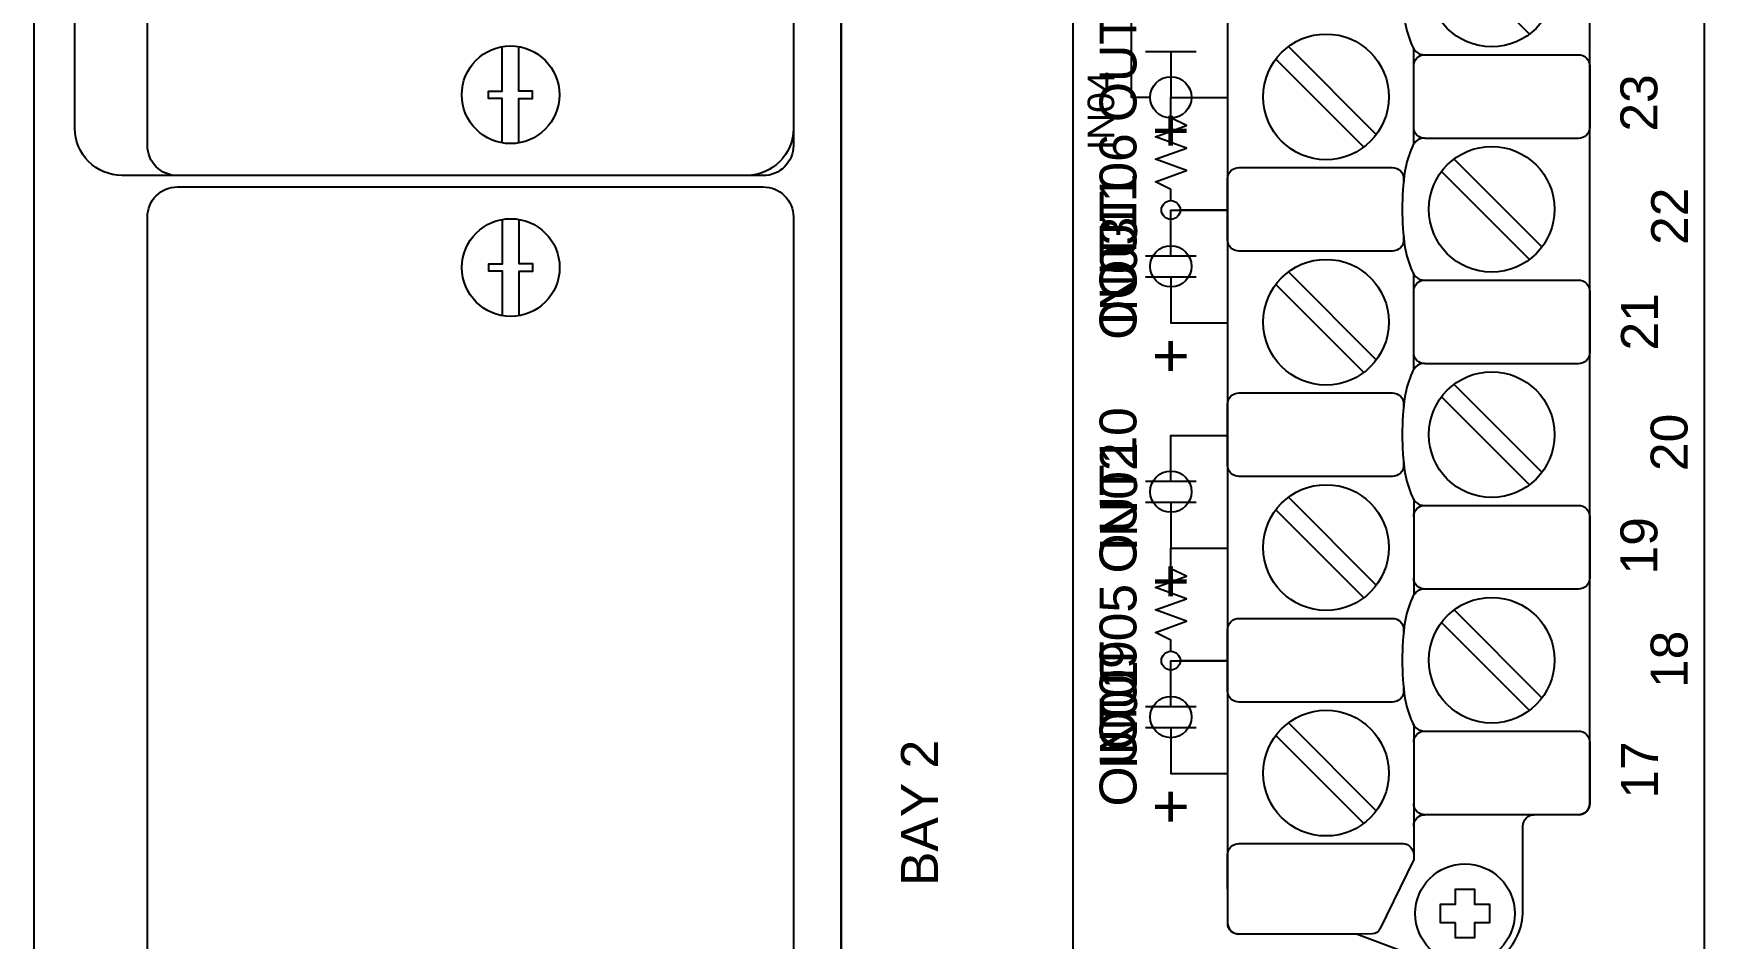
# Model space of a CAD drawing. Extents: x 1 to 47.7, y 0.3 to 34.2.
# Drawn here: x 31.395 to 35.879, y 9.259 to 11.668 of the extents above; entities that cross this region are included whole.
import ezdxf

# ---------------------------------------------------------------- set-up
doc = ezdxf.new("R2010")
doc.units = 0
doc.header["$MEASUREMENT"] = 0
for name, color, linetype in [('2_1__6___4__10-100BASE-T_C', 7, 'CONTINUOUS'), ('2_2__7___4__100BASE-FX_CON', 7, 'CONTINUOUS'), ('2_3__8___2__10-100BASE-T__', 7, 'CONTINUOUS'), ('2_4__9___2__100-1000BASE__', 7, 'CONTINUOUS'), ('4_1__2___8__OPTOISO_IND_LS', 7, 'CONTINUOUS'), ('4_2__7___8__OPTOISO_IND_LS', 7, 'CONTINUOUS'), ('4_3__4___24__OPTOISO_LS_IN', 7, 'CONTINUOUS'), ('4_4__D___24__OPTOISO_LS_IN', 7, 'CONTINUOUS'), ('4_5__8___8__OPTOISO_IND_LS', 7, 'CONTINUOUS'), ('6_0______DWG_', 7, 'CONTINUOUS')]:
    doc.layers.add(name, color=color, linetype=linetype)
doc.styles.add('ARIAL', font='arial.ttf')

msp = doc.modelspace()

# ---------------------------------------------------------------- linework, layer by layer
at = {"layer": '2_1__6___4__10-100BASE-T_C'}
msp.add_lwpolyline([(31.6982, 11.3698), (31.6982, 15.8598, -0.414214), (31.7782, 15.9398), (33.3382, 15.9398, -0.414214), (33.4182, 15.8598), (33.4182, 11.3698, -0.414214), (33.3382, 11.2898), (31.7782, 11.2898, -0.414214)], format="xyb", close=True, dxfattribs=at)
for points in [[(32.6431, 11.3769), (32.6431, 11.4955), (32.6068, 11.4955), (32.6068, 11.5145), (32.6431, 11.5145), (32.6431, 11.6331)], [(32.6874, 11.3769), (32.6874, 11.4955), (32.7238, 11.4955), (32.7238, 11.5145), (32.6874, 11.5145), (32.6874, 11.6331)]]:
    msp.add_lwpolyline(points, dxfattribs=at)
msp.add_circle((32.6653, 11.505), 0.13, dxfattribs=at)
at = {"layer": '2_2__7___4__100BASE-FX_CON'}
msp.add_lwpolyline([(31.6982, 11.3698), (31.6982, 15.8598, -0.414214), (31.7782, 15.9398), (33.3382, 15.9398, -0.414214), (33.4182, 15.8598), (33.4182, 11.3698, -0.414214), (33.3382, 11.2898), (31.7782, 11.2898, -0.414214)], format="xyb", close=True, dxfattribs=at)
for points in [[(32.6431, 11.3769), (32.6431, 11.4955), (32.6068, 11.4955), (32.6068, 11.5145), (32.6431, 11.5145), (32.6431, 11.6331)], [(32.6874, 11.3769), (32.6874, 11.4955), (32.7238, 11.4955), (32.7238, 11.5145), (32.6874, 11.5145), (32.6874, 11.6331)]]:
    msp.add_lwpolyline(points, dxfattribs=at)
msp.add_circle((32.6653, 11.505), 0.13, dxfattribs=at)
at = {"layer": '2_3__8___2__10-100BASE-T__'}
msp.add_lwpolyline([(31.6982, 11.3698), (31.6982, 15.8598, -0.414214), (31.7782, 15.9398), (33.3382, 15.9398, -0.414214), (33.4182, 15.8598), (33.4182, 11.3698, -0.414214), (33.3382, 11.2898), (31.7782, 11.2898, -0.414214)], format="xyb", close=True, dxfattribs=at)
for points in [[(32.6431, 11.3769), (32.6431, 11.4955), (32.6068, 11.4955), (32.6068, 11.5145), (32.6431, 11.5145), (32.6431, 11.6331)], [(32.6874, 11.3769), (32.6874, 11.4955), (32.7238, 11.4955), (32.7238, 11.5145), (32.6874, 11.5145), (32.6874, 11.6331)]]:
    msp.add_lwpolyline(points, dxfattribs=at)
msp.add_circle((32.6653, 11.505), 0.13, dxfattribs=at)
at = {"layer": '2_4__9___2__100-1000BASE__'}
msp.add_lwpolyline([(31.505, 11.4153), (31.505, 15.8147, -0.414444), (31.6298, 15.9396), (33.2942, 15.9396, -0.413495), (33.4188, 15.8144), (33.4188, 11.4156, -0.413496), (33.2942, 11.2905), (31.6298, 11.2905, -0.414444)], format="xyb", close=True, dxfattribs=at)
for points in [[(32.6431, 11.3769), (32.6431, 11.4955), (32.6068, 11.4955), (32.6068, 11.5145), (32.6431, 11.5145), (32.6431, 11.6331)], [(32.6874, 11.3769), (32.6874, 11.4955), (32.7238, 11.4955), (32.7238, 11.5145), (32.6874, 11.5145), (32.6874, 11.6331)]]:
    msp.add_lwpolyline(points, dxfattribs=at)
msp.add_circle((32.6653, 11.505), 0.13, dxfattribs=at)
at = {"layer": '4_1__2___8__OPTOISO_IND_LS'}
for points in [[(34.356, 11.6203), (34.491, 11.6203)], [(34.4235, 11.6203), (34.4235, 11.4982), (34.5747, 11.4982)], [(34.4235, 11.076), (34.4235, 11.1982), (34.5747, 11.1982)], [(34.356, 11.076), (34.491, 11.076)], [(34.356, 11.0203), (34.491, 11.0203)], [(34.4235, 11.0203), (34.4235, 10.8982), (34.5747, 10.8982)], [(34.4235, 10.476), (34.4235, 10.5982), (34.5747, 10.5982)], [(34.356, 10.476), (34.491, 10.476)], [(34.356, 10.4203), (34.491, 10.4203)], [(34.4235, 10.4203), (34.4235, 10.2982), (34.5747, 10.2982)], [(34.4235, 9.876), (34.4235, 9.9982), (34.5747, 9.9982)], [(34.356, 9.876), (34.491, 9.876)], [(34.356, 9.8203), (34.491, 9.8203)], [(34.4235, 9.8203), (34.4235, 9.6982), (34.5747, 9.6982)]]:
    msp.add_lwpolyline(points, dxfattribs=at)
at = {"layer": '4_2__7___8__OPTOISO_IND_LS'}
for points in [[(34.356, 11.6203), (34.491, 11.6203)], [(34.4235, 11.6203), (34.4235, 11.4982), (34.5747, 11.4982)], [(34.4235, 11.076), (34.4235, 11.1982), (34.5747, 11.1982)], [(34.356, 11.076), (34.491, 11.076)], [(34.356, 11.0203), (34.491, 11.0203)], [(34.4235, 11.0203), (34.4235, 10.8982), (34.5747, 10.8982)], [(34.4235, 10.476), (34.4235, 10.5982), (34.5747, 10.5982)], [(34.356, 10.476), (34.491, 10.476)], [(34.356, 10.4203), (34.491, 10.4203)], [(34.4235, 10.4203), (34.4235, 10.2982), (34.5747, 10.2982)], [(34.4235, 9.876), (34.4235, 9.9982), (34.5747, 9.9982)], [(34.356, 9.876), (34.491, 9.876)], [(34.356, 9.8203), (34.491, 9.8203)], [(34.4235, 9.8203), (34.4235, 9.6982), (34.5747, 9.6982)]]:
    msp.add_lwpolyline(points, dxfattribs=at)
at = {"layer": '4_3__4___24__OPTOISO_LS_IN'}
for points in [[(34.3685, 11.4982), (34.3186, 11.4982), (34.3186, 11.7732)], [(34.4785, 11.4982), (34.5747, 11.4982)], [(34.4235, 11.1032), (34.4235, 11.1982), (34.5747, 11.1982)], [(34.4235, 10.9932), (34.4235, 10.8982), (34.5747, 10.8982)], [(34.4235, 10.5032), (34.4235, 10.5982), (34.5747, 10.5982)], [(34.4235, 10.3932), (34.4235, 10.2982), (34.5747, 10.2982)], [(34.4235, 9.9032), (34.4235, 9.9982), (34.5747, 9.9982)], [(34.4235, 9.7932), (34.4235, 9.6982), (34.5747, 9.6982)]]:
    msp.add_lwpolyline(points, dxfattribs=at)
for centre in [(34.4235, 11.4982), (34.4235, 11.0482), (34.4235, 10.4482), (34.4235, 9.8482)]:
    msp.add_circle(centre, 0.055, dxfattribs=at)
at = {"layer": '4_4__D___24__OPTOISO_LS_IN'}
for points in [[(34.3685, 11.4982), (34.3186, 11.4982), (34.3186, 11.7732)], [(34.4785, 11.4982), (34.5747, 11.4982)], [(34.4235, 11.1032), (34.4235, 11.1982), (34.5747, 11.1982)], [(34.4235, 10.9932), (34.4235, 10.8982), (34.5747, 10.8982)], [(34.4235, 10.5032), (34.4235, 10.5982), (34.5747, 10.5982)], [(34.4235, 10.3932), (34.4235, 10.2982), (34.5747, 10.2982)], [(34.4235, 9.9032), (34.4235, 9.9982), (34.5747, 9.9982)], [(34.4235, 9.7932), (34.4235, 9.6982), (34.5747, 9.6982)]]:
    msp.add_lwpolyline(points, dxfattribs=at)
for centre in [(34.4235, 11.4982), (34.4235, 11.0482), (34.4235, 10.4482), (34.4235, 9.8482)]:
    msp.add_circle(centre, 0.055, dxfattribs=at)
at = {"layer": '4_5__8___8__OPTOISO_IND_LS'}
for points in [[(34.4235, 11.2232), (34.4235, 11.2531), (34.3823, 11.2732), (34.4648, 11.3032), (34.3823, 11.3332), (34.4648, 11.3632), (34.3823, 11.3932), (34.4648, 11.4232), (34.4235, 11.4432), (34.4235, 11.4982), (34.5747, 11.4982)], [(34.4235, 11.076), (34.4235, 11.1732)], [(34.5747, 11.1982), (34.4485, 11.1982)], [(34.3635, 11.076), (34.4835, 11.076)], [(34.3635, 11.0204), (34.4835, 11.0204)], [(34.4235, 11.0204), (34.4235, 10.8982), (34.5747, 10.8982)], [(34.4235, 10.0232), (34.4235, 10.0531), (34.3823, 10.0731), (34.4648, 10.1031), (34.3823, 10.1332), (34.4648, 10.1632), (34.3823, 10.1932), (34.4648, 10.2232), (34.4235, 10.2432), (34.4235, 10.2982), (34.5747, 10.2982)], [(34.5747, 9.9982), (34.4485, 9.9982)], [(34.4235, 9.876), (34.4235, 9.9732)], [(34.3635, 9.876), (34.4835, 9.876)], [(34.3635, 9.8203), (34.4835, 9.8203)], [(34.4235, 9.8203), (34.4235, 9.6982), (34.5747, 9.6982)]]:
    msp.add_lwpolyline(points, dxfattribs=at)
for centre in [(34.4235, 11.1982), (34.4235, 9.9982)]:
    msp.add_circle(centre, 0.025, dxfattribs=at)
at = {"layer": '6_0______DWG_'}
for points in [[(31.3953, 20.465), (31.3953, 3.435, 0.414214), (31.5053, 3.325), (33.4353, 3.325, 0.414214), (33.5453, 3.435), (33.5453, 20.465, 0.414214), (33.4353, 20.575), (31.5053, 20.575, 0.414214), (31.3953, 20.465)], [(35.5088, 9.588, 0.414213), (35.5388, 9.618), (35.5389, 14.5998, 0.414214), (35.5089, 14.6298), (35.1959, 14.6298), (34.9511, 14.7207, 0.480048), (34.7529, 14.5757), (34.7529, 14.3415, -0.414214), (34.7229, 14.3115), (34.6047, 14.3115, 0.414212), (34.5747, 14.2815), (34.5747, 14.2815), (34.5747, 9.3004, 0.414215), (34.6047, 9.2704), (34.9175, 9.2705), (35.1623, 9.1796, 0.47859), (35.3608, 9.3246), (35.3608, 9.558, -0.414214), (35.3908, 9.588)], [(35.1001, 11.9895, 0.191033), (35.0762, 11.981, 0.081668), (35.066, 11.9654, 0.0591), (35.0467, 11.9017, 0.034646), (35.0396, 11.8002, 0.03436), (35.0467, 11.6995, 0.0591), (35.066, 11.6357, 0.081668), (35.0762, 11.6201, 0.191033), (35.1001, 11.6116)], [(35.0701, 11.5816, -0.414214), (35.1001, 11.6116), (35.5088, 11.6116, -0.414214), (35.5388, 11.5816), (35.5388, 11.4188, -0.414214), (35.5088, 11.3888), (35.1001, 11.3888, -0.414214), (35.0701, 11.4188)], [(35.1001, 11.3895, 0.191033), (35.0762, 11.381, 0.081668), (35.066, 11.3654, 0.0591), (35.0467, 11.3017, 0.034646), (35.0396, 11.2001, 0.03436), (35.0467, 11.0995, 0.0591), (35.066, 11.0357, 0.081668), (35.0762, 11.0201, 0.191033), (35.1001, 11.0116)], [(35.0434, 11.1265), (35.0434, 11.1186, -0.414214), (35.0134, 11.0886), (34.6047, 11.0886, -0.414214), (34.5747, 11.1186), (34.5747, 11.2814, -0.414214), (34.6047, 11.3114), (35.0134, 11.3114, -0.414214), (35.0434, 11.2814), (35.0434, 11.2746)], [(35.0701, 10.9816, -0.414214), (35.1001, 11.0116), (35.5088, 11.0116, -0.414214), (35.5388, 10.9816), (35.5388, 10.8187, -0.414214), (35.5088, 10.7887), (35.1001, 10.7887, -0.414214), (35.0701, 10.8187)], [(35.1001, 10.7895, 0.191033), (35.0762, 10.781, 0.081668), (35.066, 10.7654, 0.0591), (35.0467, 10.7017, 0.034646), (35.0396, 10.6001, 0.03436), (35.0467, 10.4994, 0.0591), (35.066, 10.4357, 0.081668), (35.0762, 10.4201, 0.191033), (35.1001, 10.4116)], [(35.0434, 10.5265), (35.0434, 10.5186, -0.414214), (35.0134, 10.4886), (34.6047, 10.4886, -0.414214), (34.5747, 10.5186), (34.5747, 10.6814, -0.414214), (34.6047, 10.7114), (35.0134, 10.7114, -0.414214), (35.0434, 10.6814), (35.0434, 10.6746)], [(35.0701, 10.3816, -0.414214), (35.1001, 10.4116), (35.5088, 10.4116, -0.414214), (35.5388, 10.3816), (35.5388, 10.2187, -0.414214), (35.5088, 10.1887), (35.1001, 10.1887, -0.414214), (35.0701, 10.2187)], [(35.1001, 10.1887, 0.191033), (35.0762, 10.1802, 0.081668), (35.066, 10.1646, 0.0591), (35.0467, 10.1009, 0.034646), (35.0396, 9.9994, 0.03436), (35.0467, 9.8987, 0.0591), (35.066, 9.835, 0.081668), (35.0762, 9.8193, 0.191033), (35.1001, 9.8108)], [(35.0434, 9.9257), (35.0434, 9.9178, -0.414214), (35.0134, 9.8878), (34.6047, 9.8878, -0.414214), (34.5747, 9.9178), (34.5747, 10.0807, -0.414214), (34.6047, 10.1107), (35.0134, 10.1107, -0.414214), (35.0434, 10.0807), (35.0434, 10.0739)], [(35.0701, 9.8273), (35.0701, 9.4692), (34.9803, 9.2833, -0.241986), (34.9605, 9.2705), (34.6047, 9.2704, -0.422157), (34.5748, 9.2971), (34.5747, 9.4814, -0.414214), (34.6047, 9.5114), (35.0418, 9.5114, -0.390527), (35.0701, 9.4814)], [(35.0701, 9.7808, -0.414214), (35.1001, 9.8108), (35.5088, 9.8108, -0.414214), (35.5388, 9.7808), (35.5388, 9.618, -0.414214), (35.5088, 9.588), (35.1001, 9.588, -0.414214), (35.0701, 9.618)], [(35.0701, 9.558, -0.414214), (35.1001, 9.588)]]:
    msp.add_lwpolyline(points, format="xyb", dxfattribs=at)
for points in [[(39.7653, 20.575), (33.6353, 20.575, 0.414214), (33.5453, 20.485), (33.5453, 3.415, 0.414214), (33.6353, 3.325), (39.7653, 3.325, 0.381966), (39.8547, 3.405), (39.8547, 20.495, 0.381966)], [(34.1637, 3.6192), (34.1637, 20.2795, -0.468367), (34.2237, 20.3295), (35.7937, 20.3295, -0.414132), (35.8437, 20.2795), (35.8437, 3.6192, -0.414214), (35.7937, 3.5692), (34.2137, 3.5692, -0.414287)], [(31.6982, 8.0398), (31.6982, 11.1798, -0.414214), (31.7782, 11.2598), (33.3382, 11.2598, -0.414214), (33.4182, 11.1798), (33.4182, 8.0398, -0.414214), (33.3382, 7.9598), (31.7782, 7.9598, -0.414214)]]:
    msp.add_lwpolyline(points, format="xyb", close=True, dxfattribs=at)
for points in [[(35.144, 11.9005), (35.3782, 11.6664)], [(34.7365, 11.6333), (34.9706, 11.3991)], [(35.0701, 11.373), (35.0701, 11.6281)], [(34.7031, 11.5999), (34.9372, 11.3657)], [(35.144, 11.3005), (35.3782, 11.0664)], [(35.1775, 11.3339), (35.4116, 11.0998)], [(32.6437, 10.9169), (32.6437, 11.0355), (32.6073, 11.0355), (32.6073, 11.0545), (32.6437, 11.0545), (32.6437, 11.1731)], [(32.688, 10.9169), (32.688, 11.0355), (32.7243, 11.0355), (32.7243, 11.0545), (32.688, 11.0545), (32.688, 11.1731)], [(34.7365, 11.0333), (34.9706, 10.7991)], [(34.7031, 10.9999), (34.9372, 10.7657)], [(35.0701, 10.773), (35.0701, 11.0281)], [(35.1775, 10.7339), (35.4116, 10.4998)], [(35.144, 10.7005), (35.3782, 10.4663)], [(34.7365, 10.4333), (34.9706, 10.1991)], [(35.0701, 10.4281), (35.0701, 10.1722)], [(34.7031, 10.3999), (34.9372, 10.1657)], [(35.1775, 10.1332), (35.4116, 9.899)], [(35.144, 10.0997), (35.3782, 9.8656)], [(34.7365, 9.8325), (34.9706, 9.5984)], [(34.7031, 9.7991), (34.9372, 9.5649)]]:
    msp.add_lwpolyline(points, dxfattribs=at)
msp.add_lwpolyline([(35.1819, 9.3), (35.1416, 9.3), (35.1416, 9.35), (35.1819, 9.35), (35.1819, 9.3901), (35.2319, 9.3901), (35.2319, 9.35), (35.2718, 9.35), (35.2718, 9.3), (35.2319, 9.3), (35.2319, 9.2599), (35.1819, 9.2599)], close=True, dxfattribs=at)
for centre, radius in [((35.2778, 11.8002), 0.1673), ((34.8368, 11.4995), 0.1673), ((35.2778, 11.2001), 0.1673), ((32.6658, 11.045), 0.13), ((34.8368, 10.8995), 0.1673), ((35.2778, 10.6001), 0.1673), ((34.8368, 10.2995), 0.1673), ((35.2778, 9.9994), 0.1673), ((34.8368, 9.6987), 0.1673), ((35.2067, 9.325), 0.1324)]:
    msp.add_circle(centre, radius, dxfattribs=at)

# ---------------------------------------------------------------- texts
at = {"layer": '4_1__2___8__OPTOISO_IND_LS', "style": 'ARIAL'}
for s, p in [('OUT12', (34.3319, 11.4323)), ('OUT11', (34.3319, 10.8526)), ('OUT10', (34.3319, 10.2303)), ('OUT09', (34.3319, 9.6099))]:
    msp.add_text(s, height=0.09833, rotation=90, dxfattribs=at).set_placement(p)
at = {"layer": '4_2__7___8__OPTOISO_IND_LS', "style": 'ARIAL'}
for s, height, p in [('OUT12', 0.09833, (34.3319, 11.4323)), ('+', 0.118, (34.4803, 11.3612)), ('OUT11', 0.09833, (34.3319, 10.8526)), ('+', 0.118, (34.4803, 10.7612)), ('OUT10', 0.09833, (34.3319, 10.2303)), ('+', 0.118, (34.4803, 10.1612)), ('OUT09', 0.09833, (34.3319, 9.6099)), ('+', 0.118, (34.4803, 9.5612))]:
    msp.add_text(s, height=height, rotation=90, dxfattribs=at).set_placement(p)
at = {"layer": '4_3__4___24__OPTOISO_LS_IN', "style": 'ARIAL'}
for s, height, p in [('IN04', 0.0708, (34.2726, 11.3578)), ('IN03', 0.09833, (34.3335, 10.8902)), ('IN02', 0.09833, (34.3335, 10.2893)), ('IN01', 0.09833, (34.3335, 9.7083))]:
    msp.add_text(s, height=height, rotation=90, dxfattribs=at).set_placement(p)
at = {"layer": '4_4__D___24__OPTOISO_LS_IN', "style": 'ARIAL'}
for s, height, p in [('IN04', 0.0708, (34.2726, 11.3578)), ('IN03', 0.09833, (34.3335, 10.8902)), ('IN02', 0.09833, (34.3335, 10.2893)), ('IN01', 0.09833, (34.3335, 9.7083))]:
    msp.add_text(s, height=height, rotation=90, dxfattribs=at).set_placement(p)
at = {"layer": '4_5__8___8__OPTOISO_IND_LS', "style": 'ARIAL'}
for s, p in [('OUT06', (34.3319, 10.9599)), ('OUT05', (34.3319, 9.7599))]:
    msp.add_text(s, height=0.09833, rotation=90, dxfattribs=at).set_placement(p)
at = {"layer": '6_0______DWG_', "style": 'ARIAL'}
for s, p in [('23', (35.719, 11.4069)), ('22', (35.801, 11.1051)), ('21', (35.7205, 10.824)), ('20', (35.7994, 10.503)), ('19', (35.719, 10.2277)), ('18', (35.7994, 9.9253)), ('BAY 2', (33.8033, 9.3982)), ('17', (35.7205, 9.6306))]:
    msp.add_text(s, height=0.09833, rotation=90, dxfattribs=at).set_placement(p)

doc.saveas('drawing.dxf')
